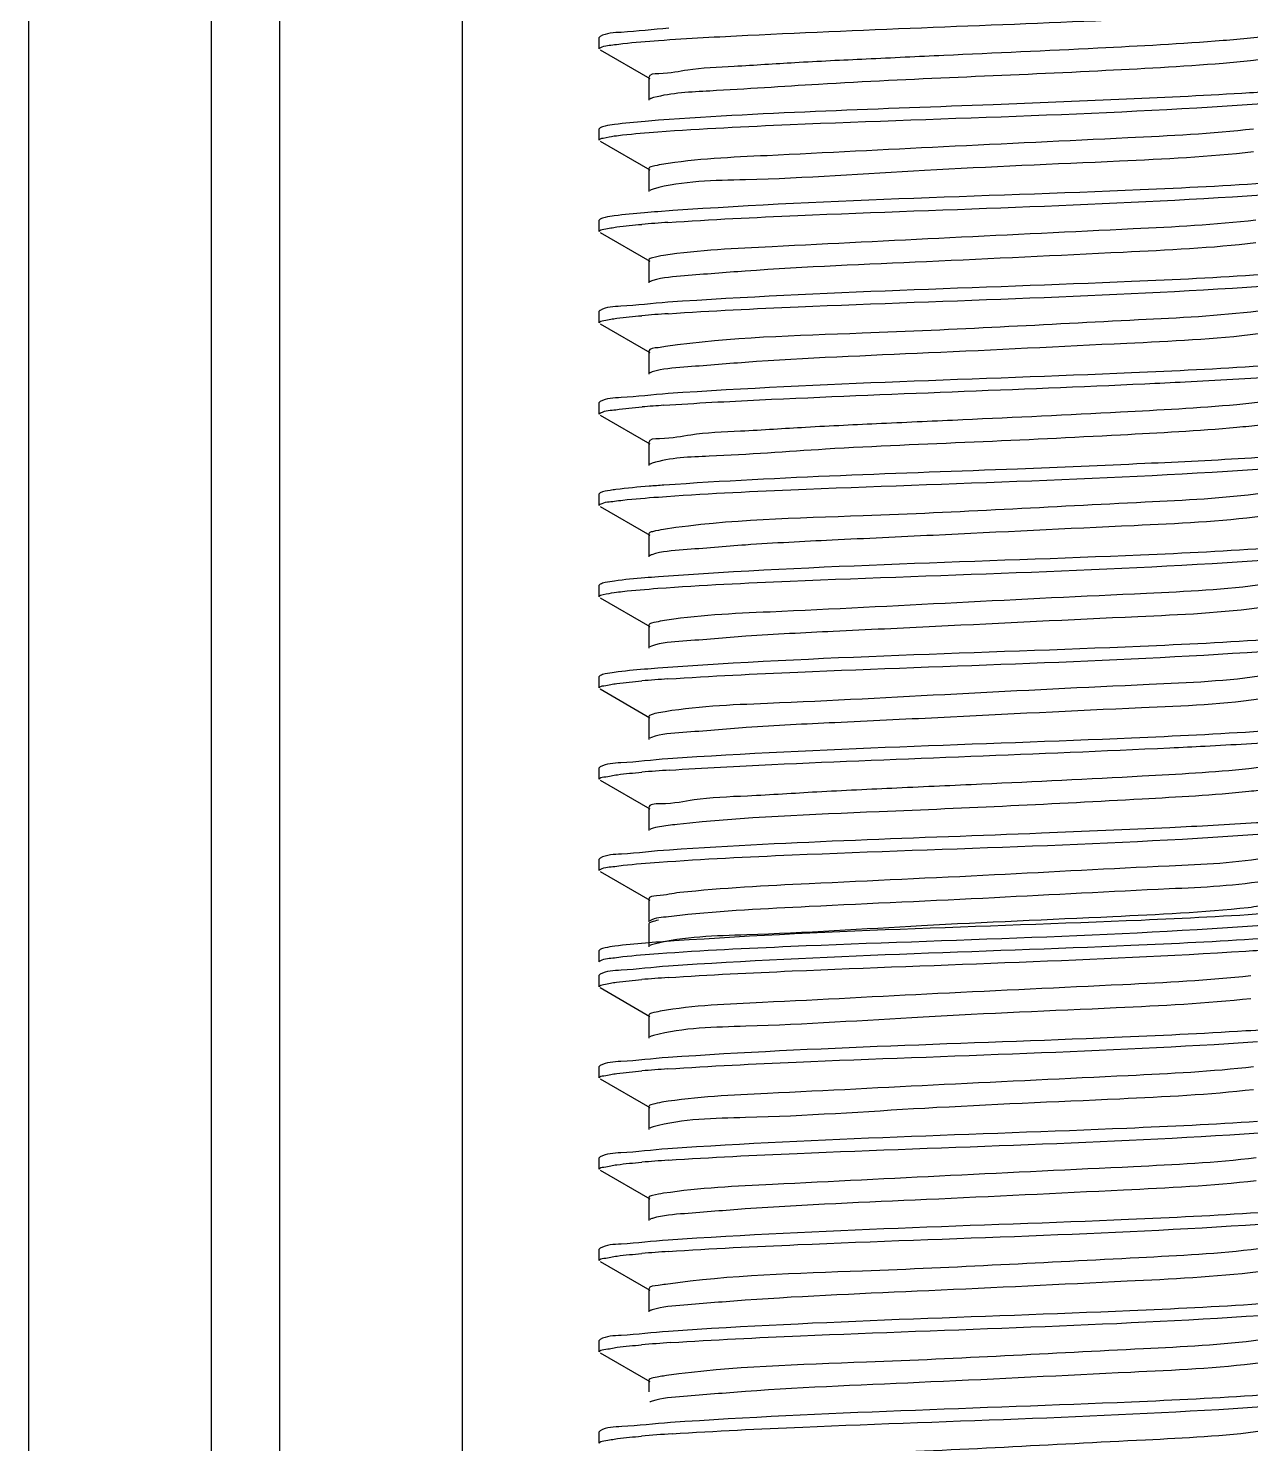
# Model space of a CAD drawing. Extents: x 4995099 to 5303443, y 4627657 to 4889583.
# Drawn here: x 5045631.6 to 5046029.9, y 4734012.4 to 4734473.8 of the extents above; entities that cross this region are included whole.
import ezdxf

# ---------------------------------------------------------------- set-up
doc = ezdxf.new("R2010")
doc.units = 0
doc.header["$LTSCALE"] = 1000
doc.header["$MEASUREMENT"] = 0
doc.layers.get('0').update_dxf_attribs({"color": 4, "linetype": 'CONTINUOUS'})

msp = doc.modelspace()

# ---------------------------------------------------------------- linework, layer by layer
at = {"linetype": 'Continuous'}
for p, q in [((5045631.61, 4737945.93), (5045631.61, 4732019.65)), ((5045691.14, 4737945.93), (5045691.14, 4732019.65)), ((5045713.46, 4737945.93), (5045713.46, 4732019.65)), ((5045773, 4737945.93), (5045773, 4732019.65)), ((5045817.93, 4734471.16), (5045817.64, 4734470.83)), ((5045817.64, 4734467.11), (5045817.64, 4734470.83)), ((5045817.64, 4734467.11), (5045817.64, 4734470.83)), ((5045817.93, 4734466.79), (5045834.08, 4734457.44)), ((5045833.76, 4734457.81), (5045833.76, 4734450.37)), ((5045817.93, 4734441.39), (5045817.64, 4734441.07)), ((5045817.64, 4734437.35), (5045817.64, 4734441.07)), ((5045817.64, 4734437.35), (5045817.64, 4734441.07)), ((5045817.93, 4734437.02), (5045834.08, 4734427.67)), ((5045833.76, 4734428.05), (5045833.76, 4734420.6)), ((5045817.93, 4734411.63), (5045817.64, 4734411.3)), ((5045817.64, 4734407.58), (5045817.64, 4734411.3)), ((5045817.64, 4734407.58), (5045817.64, 4734411.3)), ((5045817.93, 4734407.26), (5045834.08, 4734397.9)), ((5045833.76, 4734398.28), (5045833.76, 4734390.84)), ((5045817.93, 4734381.86), (5045817.64, 4734381.54)), ((5045817.64, 4734377.82), (5045817.64, 4734381.54)), ((5045817.64, 4734377.82), (5045817.64, 4734381.54)), ((5045817.93, 4734377.49), (5045834.08, 4734368.14)), ((5045833.76, 4734368.51), (5045833.76, 4734361.07)), ((5045817.93, 4734352.1), (5045817.64, 4734351.77)), ((5045817.64, 4734348.05), (5045817.64, 4734351.77)), ((5045817.64, 4734348.05), (5045817.64, 4734351.77)), ((5045817.93, 4734347.72), (5045834.08, 4734338.37)), ((5045833.76, 4734338.75), (5045833.76, 4734331.31)), ((5045817.93, 4734322.33), (5045817.64, 4734322)), ((5045817.64, 4734318.28), (5045817.64, 4734322)), ((5045817.64, 4734318.28), (5045817.64, 4734322)), ((5045817.93, 4734317.96), (5045834.08, 4734308.61)), ((5045833.76, 4734308.98), (5045833.76, 4734301.54)), ((5045817.93, 4734292.56), (5045817.64, 4734292.24)), ((5045817.64, 4734288.52), (5045817.64, 4734292.24)), ((5045817.64, 4734288.52), (5045817.64, 4734292.24)), ((5045817.93, 4734288.19), (5045834.08, 4734278.84)), ((5045833.76, 4734279.22), (5045833.76, 4734271.77)), ((5045834.67, 4734272.41), (5045834.08, 4734272.15)), ((5045817.93, 4734262.8), (5045817.64, 4734262.47)), ((5045817.64, 4734258.75), (5045817.64, 4734262.47)), ((5045817.64, 4734258.75), (5045817.64, 4734262.47)), ((5045817.93, 4734258.43), (5045834.08, 4734249.07)), ((5045833.76, 4734249.45), (5045833.76, 4734242.01)), ((5045834.62, 4734242.62), (5045834.08, 4734242.39)), ((5045817.93, 4734233.03), (5045817.64, 4734232.71)), ((5045817.64, 4734228.99), (5045817.64, 4734232.71)), ((5045817.64, 4734228.99), (5045817.64, 4734232.71)), ((5045817.93, 4734228.66), (5045834.08, 4734219.31)), ((5045833.76, 4734219.68), (5045833.76, 4734212.24)), ((5045834.57, 4734212.84), (5045834.08, 4734212.62)), ((5045817.93, 4734203.27), (5045817.64, 4734202.94)), ((5045817.64, 4734199.22), (5045817.64, 4734202.94)), ((5045817.64, 4734199.22), (5045817.64, 4734202.94)), ((5045817.93, 4734198.89), (5045834.08, 4734189.54)), ((5045833.76, 4734189.92), (5045833.76, 4734182.48)), ((5045833.76, 4734181.85), (5045833.76, 4734174.41)), ((5045817.93, 4734173.5), (5045817.64, 4734173.17)), ((5045817.64, 4734169.45), (5045817.64, 4734173.17)), ((5045817.64, 4734169.45), (5045817.64, 4734173.17)), ((5045817.93, 4734165.43), (5045817.64, 4734165.1)), ((5045817.64, 4734161.38), (5045817.64, 4734165.1)), ((5045817.64, 4734161.38), (5045817.64, 4734165.1)), ((5045817.93, 4734161.06), (5045834.08, 4734151.7)), ((5045833.76, 4734152.08), (5045833.76, 4734144.64)), ((5045817.93, 4734135.66), (5045817.64, 4734135.34)), ((5045817.64, 4734131.62), (5045817.64, 4734135.34)), ((5045817.64, 4734131.62), (5045817.64, 4734135.34)), ((5045817.93, 4734131.29), (5045834.08, 4734121.94)), ((5045833.76, 4734122.32), (5045833.76, 4734114.87)), ((5045817.93, 4734105.9), (5045817.64, 4734105.57)), ((5045817.64, 4734101.85), (5045817.64, 4734105.57)), ((5045817.64, 4734101.85), (5045817.64, 4734105.57)), ((5045817.93, 4734101.53), (5045834.08, 4734092.17)), ((5045833.76, 4734092.55), (5045833.76, 4734085.11)), ((5045817.93, 4734076.13), (5045817.64, 4734075.81)), ((5045817.64, 4734072.09), (5045817.64, 4734075.81)), ((5045817.64, 4734072.09), (5045817.64, 4734075.81)), ((5045817.93, 4734071.76), (5045834.08, 4734062.41)), ((5045833.76, 4734062.78), (5045833.76, 4734055.34)), ((5045817.93, 4734046.37), (5045817.64, 4734046.04)), ((5045817.64, 4734042.32), (5045817.64, 4734046.04)), ((5045817.64, 4734042.32), (5045817.64, 4734046.04)), ((5045817.93, 4734041.99), (5045834.08, 4734032.64)), ((5045833.76, 4734033.02), (5045833.76, 4734029.27)), ((5045834.24, 4734026.03), (5045834.08, 4734025.95)), ((5045834.81, 4734026.25), (5045834.24, 4734026.03)), ((5045817.93, 4734016.6), (5045817.64, 4734016.27)), ((5045817.64, 4734012.55), (5045817.64, 4734016.27)), ((5045817.64, 4734012.55), (5045817.64, 4734016.27))]:
    msp.add_line(p, q, dxfattribs=at)
for centre, radius, start, end in [((5045874.18, 4733901.7), 509.97, 93.8428, 94.8037), ((5045874.29, 4733870.52), 511.4, 93.8337, 94.8049), ((5045872.48, 4733863.35), 488.73, 93.9624, 94.8027), ((5045874.17, 4733752.89), 509.96, 93.8429, 94.8037), ((5045874.89, 4733714.1), 519.01, 93.7981, 94.8008), ((5045874.15, 4733655.9), 509.58, 93.8401, 94.808), ((5045874.13, 4733626.34), 509.38, 93.846, 94.8037), ((5045874.29, 4733594.48), 511.47, 93.8348, 94.8035), ((5045874.38, 4733563.62), 512.57, 93.8289, 94.8034), ((5045875.26, 4733522.86), 523.6, 93.7677, 94.8057), ((5045875.95, 4733484.37), 532.35, 93.7244, 94.8042)]:
    msp.add_arc(centre, radius, start, end, dxfattribs=at)
for points, knots in [([(5045836.97, 4734469.85), (5045846.63, 4734470.55), (5045896.58, 4734473.2), (5045946.57, 4734474.85), (5045986.87, 4734476.62)], [0, 0, 0, 0, 0.19365, 1, 1, 1, 1]), ([(5045840.3, 4734473.81), (5045835.12, 4734473.45), (5045827.86, 4734472.45), (5045819.95, 4734472.32), (5045817.93, 4734471.16)], [0, 0, 0, 0, 0.690474, 1, 1, 1, 1]), ([(5046029.85, 4734470.61), (5046026.86, 4734470.29), (5046010.29, 4734468.85), (5045993.68, 4734468), (5045980.08, 4734467.31)], [0, 0, 0, 0, 0.181047, 1, 1, 1, 1]), ([(5046039.34, 4734472.32), (5046038.98, 4734472.11), (5046035.85, 4734471.21), (5046032.65, 4734470.91), (5046029.85, 4734470.61)], [0, 0, 0, 0, 0.127551, 1, 1, 1, 1]), ([(5045817.64, 4734467.11), (5045817.64, 4734467.27), (5045819.41, 4734468.38), (5045821.02, 4734468.26), (5045822.59, 4734468.48)], [0, 0, 0, 0, 0.088902, 1, 1, 1, 1]), ([(5045822.59, 4734468.48), (5045823.5, 4734468.61), (5045828.28, 4734469.19), (5045833.08, 4734469.57), (5045836.97, 4734469.85)], [0, 0, 0, 0, 0.191493, 1, 1, 1, 1]), ([(5045980.08, 4734467.31), (5045963.34, 4734466.46), (5045938.15, 4734465.34), (5045905.29, 4734463.78), (5045882.36, 4734462.7), (5045863.41, 4734461.4), (5045847.53, 4734460.73), (5045840.24, 4734458.93), (5045833.77, 4734458.95), (5045833.76, 4734457.81)], [0, 0, 0, 0, 0.342508, 0.514774, 0.67345, 0.808552, 0.911716, 0.976643, 1, 1, 1, 1]), ([(5046029.85, 4734463.17), (5046026.86, 4734462.85), (5046010.29, 4734461.41), (5045993.68, 4734460.56), (5045980.08, 4734459.87)], [0, 0, 0, 0, 0.181047, 1, 1, 1, 1]), ([(5046039.66, 4734465.25), (5046039.67, 4734464.36), (5046034.64, 4734464.15), (5046032.3, 4734463.43), (5046029.85, 4734463.17)], [0, 0, 0, 0, 0.267058, 1, 1, 1, 1]), ([(5045980.08, 4734459.87), (5045949.75, 4734458.33), (5045907.49, 4734456.97), (5045859.41, 4734453.55), (5045841.26, 4734452.78), (5045835.32, 4734451.2)], [0, 0, 0, 0, 0.627959, 0.872762, 1, 1, 1, 1]), ([(5046037.06, 4734453.26), (5046033.7, 4734453.01), (5046016.98, 4734451.92), (5046000.24, 4734451.16), (5045986.87, 4734450.57)], [0, 0, 0, 0, 0.200781, 1, 1, 1, 1]), ([(5045835.32, 4734451.2), (5045835.07, 4734451.13), (5045834.65, 4734451.01), (5045834.24, 4734450.84), (5045834.09, 4734450.75)], [0, 0, 0, 0, 0.581363, 1, 1, 1, 1]), ([(5045836.7, 4734440.06), (5045851.06, 4734441.12), (5045917.79, 4734444.37), (5045984.61, 4734445.68), (5046036.87, 4734449.52)], [0, 0, 0, 0, 0.215563, 1, 1, 1, 1]), ([(5045986.87, 4734450.57), (5045973.23, 4734449.97), (5045923.26, 4734447.88), (5045873.24, 4734446.45), (5045836.97, 4734443.81)], [0, 0, 0, 0, 0.272813, 1, 1, 1, 1]), ([(5045822.59, 4734442.44), (5045821.57, 4734442.3), (5045820.01, 4734442.03), (5045818.42, 4734441.68), (5045817.93, 4734441.39)], [0, 0, 0, 0, 0.644069, 1, 1, 1, 1]), ([(5045836.97, 4734443.81), (5045835.49, 4734443.7), (5045830.69, 4734443.32), (5045825.89, 4734442.9), (5045822.59, 4734442.44)], [0, 0, 0, 0, 0.307292, 1, 1, 1, 1]), ([(5045817.64, 4734437.35), (5045817.64, 4734437.82), (5045820.04, 4734438.21), (5045821.29, 4734438.54), (5045822.52, 4734438.71)], [0, 0, 0, 0, 0.274321, 1, 1, 1, 1]), ([(5045822.52, 4734438.71), (5045823.42, 4734438.83), (5045828.13, 4734439.41), (5045832.87, 4734439.78), (5045836.7, 4734440.06)], [0, 0, 0, 0, 0.191455, 1, 1, 1, 1]), ([(5046030.72, 4734440.94), (5046017.13, 4734439.41), (5045983.46, 4734437.71), (5045930.63, 4734435.29), (5045880.04, 4734432.57), (5045849.28, 4734431.25), (5045837.94, 4734429.4)], [0, 0, 0, 0, 0.212318, 0.523282, 0.82144, 1, 1, 1, 1]), ([(5046030.72, 4734433.5), (5046016.24, 4734431.86), (5045980.5, 4734430.08), (5045925.24, 4734427.86), (5045874.87, 4734424.2), (5045844.87, 4734424.11), (5045835.15, 4734421.39)], [0, 0, 0, 0, 0.223031, 0.54745, 0.845499, 1, 1, 1, 1]), ([(5045837.94, 4734429.4), (5045836.89, 4734429.23), (5045835.75, 4734428.96), (5045833.76, 4734428.46), (5045833.76, 4734428.05)], [0, 0, 0, 0, 0.718713, 1, 1, 1, 1]), ([(5045835.15, 4734421.39), (5045834.94, 4734421.33), (5045834.58, 4734421.21), (5045834.23, 4734421.06), (5045834.09, 4734420.98)], [0, 0, 0, 0, 0.575346, 1, 1, 1, 1]), ([(5046036.87, 4734423.48), (5046022.54, 4734422.43), (5045955.81, 4734419.17), (5045888.99, 4734417.85), (5045836.7, 4734414.02)], [0, 0, 0, 0, 0.215104, 1, 1, 1, 1]), ([(5045840, 4734410.53), (5045854.1, 4734411.49), (5045918.57, 4734414.6), (5045983.12, 4734416.09), (5046033.41, 4734419.51)], [0, 0, 0, 0, 0.219065, 1, 1, 1, 1]), ([(5045822.52, 4734412.66), (5045821.52, 4734412.52), (5045819.98, 4734412.26), (5045818.41, 4734411.91), (5045817.93, 4734411.63)], [0, 0, 0, 0, 0.643484, 1, 1, 1, 1]), ([(5045836.7, 4734414.02), (5045835.24, 4734413.91), (5045830.51, 4734413.54), (5045825.77, 4734413.12), (5045822.52, 4734412.66)], [0, 0, 0, 0, 0.307355, 1, 1, 1, 1]), ([(5046031.54, 4734411.27), (5046018.28, 4734409.7), (5045985.01, 4734408.04), (5045932.45, 4734405.58), (5045881.47, 4734402.92), (5045850.24, 4734401.52), (5045838.54, 4734399.73)], [0, 0, 0, 0, 0.20724, 0.51628, 0.816365, 1, 1, 1, 1]), ([(5045817.64, 4734407.58), (5045817.64, 4734408.12), (5045820.48, 4734408.48), (5045821.92, 4734408.87), (5045823.35, 4734409.05)], [0, 0, 0, 0, 0.271611, 1, 1, 1, 1]), ([(5046031.54, 4734403.83), (5046017.18, 4734402.13), (5045981.34, 4734400.47), (5045925.93, 4734397.67), (5045878.18, 4734395.78), (5045848.55, 4734393.35), (5045838.37, 4734392.57), (5045835.02, 4734391.58)], [0, 0, 0, 0, 0.220196, 0.54582, 0.845894, 0.946809, 1, 1, 1, 1]), ([(5045838.54, 4734399.73), (5045837.34, 4734399.55), (5045836.07, 4734399.23), (5045833.76, 4734398.75), (5045833.76, 4734398.28)], [0, 0, 0, 0, 0.721722, 1, 1, 1, 1]), ([(5046033.41, 4734393.47), (5046019.3, 4734392.51), (5045954.83, 4734389.4), (5045890.28, 4734387.92), (5045840, 4734384.49)], [0, 0, 0, 0, 0.219079, 1, 1, 1, 1]), ([(5045835.02, 4734391.58), (5045834.84, 4734391.53), (5045834.52, 4734391.42), (5045834.21, 4734391.29), (5045834.08, 4734391.22)], [0, 0, 0, 0, 0.569898, 1, 1, 1, 1]), ([(5045840.1, 4734380.77), (5045854.2, 4734381.73), (5045918.6, 4734384.83), (5045983.09, 4734386.32), (5046033.31, 4734389.74)], [0, 0, 0, 0, 0.219185, 1, 1, 1, 1]), ([(5045840, 4734384.49), (5045834.89, 4734384.14), (5045827.73, 4734383.15), (5045819.92, 4734383.01), (5045817.93, 4734381.86)], [0, 0, 0, 0, 0.690206, 1, 1, 1, 1]), ([(5045817.64, 4734377.82), (5045817.64, 4734378.35), (5045820.48, 4734378.71), (5045821.91, 4734379.1), (5045823.34, 4734379.29)], [0, 0, 0, 0, 0.27163, 1, 1, 1, 1]), ([(5046032.33, 4734381.6), (5046019.39, 4734379.99), (5045976.27, 4734377.94), (5045911.97, 4734374.29), (5045860.37, 4734373.1), (5045839.19, 4734370.06)], [0, 0, 0, 0, 0.202178, 0.668259, 1, 1, 1, 1]), ([(5046032.33, 4734374.16), (5046018.11, 4734372.39), (5045982.22, 4734370.77), (5045926.55, 4734367.91), (5045878.33, 4734366.05), (5045848.46, 4734363.55), (5045838.23, 4734362.81), (5045834.91, 4734361.78)], [0, 0, 0, 0, 0.217203, 0.543941, 0.846117, 0.947352, 1, 1, 1, 1]), ([(5045839.19, 4734370.06), (5045838.4, 4734369.95), (5045836.86, 4734369.51), (5045833.76, 4734369.61), (5045833.76, 4734368.51)], [0, 0, 0, 0, 0.421834, 1, 1, 1, 1]), ([(5045834.91, 4734361.78), (5045834.75, 4734361.73), (5045834.47, 4734361.64), (5045834.2, 4734361.51), (5045834.08, 4734361.45)], [0, 0, 0, 0, 0.564969, 1, 1, 1, 1]), ([(5046033.31, 4734363.7), (5046019.21, 4734362.74), (5045954.81, 4734359.63), (5045890.32, 4734358.15), (5045840.1, 4734354.73)], [0, 0, 0, 0, 0.219186, 1, 1, 1, 1]), ([(5045995.38, 4734357.93), (5045999.75, 4734358.13), (5046014.48, 4734358.84), (5046029.22, 4734359.61), (5046039.56, 4734360.43)], [0, 0, 0, 0, 0.29642, 1, 1, 1, 1]), ([(5045840.1, 4734354.73), (5045834.97, 4734354.38), (5045827.77, 4734353.38), (5045819.93, 4734353.25), (5045817.93, 4734352.1)], [0, 0, 0, 0, 0.6903, 1, 1, 1, 1]), ([(5045838.71, 4734350.91), (5045849.08, 4734351.64), (5045901.29, 4734354.32), (5045953.54, 4734356.02), (5045995.38, 4734357.93)], [0, 0, 0, 0, 0.198843, 1, 1, 1, 1]), ([(5046033.08, 4734351.93), (5046030.51, 4734351.59), (5046015.32, 4734350.09), (5046000.09, 4734349.3), (5045987.44, 4734348.63)], [0, 0, 0, 0, 0.16974, 1, 1, 1, 1]), ([(5045817.64, 4734348.05), (5045817.64, 4734348.21), (5045819.61, 4734349.37), (5045821.33, 4734349.25), (5045823.04, 4734349.48)], [0, 0, 0, 0, 0.087225, 1, 1, 1, 1]), ([(5045987.44, 4734348.63), (5045970.32, 4734347.72), (5045944.33, 4734346.55), (5045910.19, 4734344.95), (5045885.9, 4734343.83), (5045865.67, 4734342.46), (5045848.6, 4734341.81), (5045840.8, 4734339.85), (5045833.76, 4734339.98), (5045833.76, 4734338.75)], [0, 0, 0, 0, 0.333656, 0.505798, 0.66612, 0.803713, 0.909344, 0.976032, 1, 1, 1, 1]), ([(5045987.44, 4734341.19), (5045971.55, 4734340.35), (5045939.55, 4734338.79), (5045894.77, 4734337.1), (5045860.03, 4734334.3), (5045840.78, 4734333.9), (5045834.82, 4734331.99)], [0, 0, 0, 0, 0.312169, 0.628846, 0.877123, 1, 1, 1, 1]), ([(5046033.08, 4734344.49), (5046030.51, 4734344.15), (5046015.32, 4734342.65), (5046000.09, 4734341.86), (5045987.44, 4734341.19)], [0, 0, 0, 0, 0.16974, 1, 1, 1, 1]), ([(5045834.82, 4734331.99), (5045834.68, 4734331.94), (5045834.43, 4734331.85), (5045834.18, 4734331.74), (5045834.08, 4734331.68)], [0, 0, 0, 0, 0.560517, 1, 1, 1, 1]), ([(5045995.38, 4734331.89), (5045981.55, 4734331.25), (5045929.32, 4734329.04), (5045877.05, 4734327.55), (5045838.71, 4734324.87)], [0, 0, 0, 0, 0.264864, 1, 1, 1, 1]), ([(5046038.79, 4734334.33), (5046035.89, 4734334.1), (5046021.43, 4734333.11), (5046006.95, 4734332.42), (5045995.38, 4734331.89)], [0, 0, 0, 0, 0.200777, 1, 1, 1, 1]), ([(5045836.88, 4734321.01), (5045851.26, 4734322.06), (5045917.95, 4734325.31), (5045984.74, 4734326.62), (5046036.94, 4734330.47)], [0, 0, 0, 0, 0.216008, 1, 1, 1, 1]), ([(5045823.04, 4734323.44), (5045822.42, 4734323.35), (5045820.71, 4734323.07), (5045818.9, 4734322.89), (5045817.93, 4734322.33)], [0, 0, 0, 0, 0.361201, 1, 1, 1, 1]), ([(5045838.71, 4734324.87), (5045837.11, 4734324.75), (5045831.88, 4734324.36), (5045826.64, 4734323.92), (5045823.04, 4734323.44)], [0, 0, 0, 0, 0.30692, 1, 1, 1, 1]), ([(5045817.64, 4734318.28), (5045817.64, 4734318.44), (5045819.4, 4734319.54), (5045821.01, 4734319.43), (5045822.57, 4734319.65)], [0, 0, 0, 0, 0.088954, 1, 1, 1, 1]), ([(5045822.57, 4734319.65), (5045823.48, 4734319.78), (5045828.24, 4734320.36), (5045833.02, 4734320.73), (5045836.88, 4734321.01)], [0, 0, 0, 0, 0.191562, 1, 1, 1, 1]), ([(5046033.78, 4734322.26), (5046021.1, 4734320.5), (5045977.58, 4734318.56), (5045912.63, 4734314.66), (5045860.05, 4734313.7), (5045838.59, 4734310.44)], [0, 0, 0, 0, 0.196411, 0.666993, 1, 1, 1, 1]), ([(5046033.78, 4734314.81), (5046019.9, 4734312.9), (5045983.99, 4734311.37), (5045937.22, 4734309.01), (5045895.04, 4734307.01), (5045867.85, 4734305.69), (5045848.38, 4734303.97), (5045838.01, 4734303.29), (5045834.74, 4734302.19)], [0, 0, 0, 0, 0.210757, 0.539438, 0.704601, 0.845971, 0.948094, 1, 1, 1, 1]), ([(5045838.59, 4734310.44), (5045837.37, 4734310.25), (5045836.1, 4734309.94), (5045833.75, 4734309.45), (5045833.76, 4734308.98)], [0, 0, 0, 0, 0.721991, 1, 1, 1, 1]), ([(5046036.94, 4734304.42), (5046022.63, 4734303.37), (5045955.95, 4734300.11), (5045889.16, 4734298.79), (5045836.88, 4734294.97)], [0, 0, 0, 0, 0.214793, 1, 1, 1, 1]), ([(5045834.74, 4734302.19), (5045834.61, 4734302.15), (5045834.39, 4734302.07), (5045834.17, 4734301.97), (5045834.08, 4734301.92)], [0, 0, 0, 0, 0.556492, 1, 1, 1, 1]), ([(5045836.7, 4734291.24), (5045851.06, 4734292.29), (5045917.79, 4734295.54), (5045984.62, 4734296.85), (5046036.87, 4734300.69)], [0, 0, 0, 0, 0.215575, 1, 1, 1, 1]), ([(5045836.88, 4734294.97), (5045835.41, 4734294.86), (5045830.64, 4734294.49), (5045825.86, 4734294.07), (5045822.57, 4734293.61)], [0, 0, 0, 0, 0.307231, 1, 1, 1, 1]), ([(5045822.57, 4734293.61), (5045821.56, 4734293.46), (5045820.01, 4734293.2), (5045818.42, 4734292.85), (5045817.93, 4734292.56)], [0, 0, 0, 0, 0.64396, 1, 1, 1, 1]), ([(5045822.52, 4734289.88), (5045823.42, 4734290), (5045828.14, 4734290.58), (5045832.87, 4734290.95), (5045836.7, 4734291.24)], [0, 0, 0, 0, 0.19146, 1, 1, 1, 1]), ([(5046034.45, 4734292.59), (5046021.71, 4734290.72), (5045988.14, 4734289.25), (5045934.4, 4734286.6), (5045881.62, 4734283.75), (5045849.24, 4734282.54), (5045837.44, 4734280.49)], [0, 0, 0, 0, 0.195765, 0.5095, 0.817954, 1, 1, 1, 1]), ([(5045817.64, 4734288.52), (5045817.64, 4734288.99), (5045820.04, 4734289.38), (5045821.29, 4734289.71), (5045822.52, 4734289.88)], [0, 0, 0, 0, 0.274314, 1, 1, 1, 1]), ([(5046034.45, 4734285.14), (5046020.76, 4734283.14), (5045984.87, 4734281.69), (5045938.03, 4734279.27), (5045895.48, 4734277.26), (5045868, 4734275.94), (5045848.37, 4734274.19), (5045837.93, 4734273.53), (5045834.67, 4734272.41)], [0, 0, 0, 0, 0.20733, 0.536865, 0.70321, 0.84565, 0.948324, 1, 1, 1, 1]), ([(5045837.44, 4734280.49), (5045836.51, 4734280.32), (5045835.49, 4734280.09), (5045833.75, 4734279.59), (5045833.76, 4734279.22)], [0, 0, 0, 0, 0.715817, 1, 1, 1, 1]), ([(5046036.87, 4734274.65), (5046022.54, 4734273.6), (5045955.82, 4734270.34), (5045888.99, 4734269.02), (5045836.7, 4734265.19)], [0, 0, 0, 0, 0.215095, 1, 1, 1, 1]), ([(5045840, 4734261.7), (5045854.1, 4734262.66), (5045918.58, 4734265.77), (5045983.13, 4734267.25), (5046033.41, 4734270.68)], [0, 0, 0, 0, 0.219065, 1, 1, 1, 1]), ([(5045822.52, 4734263.83), (5045821.52, 4734263.69), (5045819.98, 4734263.43), (5045818.41, 4734263.08), (5045817.93, 4734262.8)], [0, 0, 0, 0, 0.6435, 1, 1, 1, 1]), ([(5045836.7, 4734265.19), (5045835.25, 4734265.08), (5045830.51, 4734264.71), (5045825.78, 4734264.29), (5045822.52, 4734263.83)], [0, 0, 0, 0, 0.307349, 1, 1, 1, 1]), ([(5046035.08, 4734262.91), (5046022.42, 4734260.94), (5045988.62, 4734259.55), (5045934.41, 4734256.85), (5045881.19, 4734253.88), (5045848.59, 4734252.82), (5045836.91, 4734250.62)], [0, 0, 0, 0, 0.193557, 0.5097, 0.820432, 1, 1, 1, 1]), ([(5045817.64, 4734258.75), (5045817.64, 4734259.29), (5045820.48, 4734259.65), (5045821.92, 4734260.04), (5045823.35, 4734260.22)], [0, 0, 0, 0, 0.271609, 1, 1, 1, 1]), ([(5046035.08, 4734255.47), (5046021.6, 4734253.37), (5045985.74, 4734252.02), (5045938.85, 4734249.54), (5045895.96, 4734247.52), (5045868.17, 4734246.2), (5045848.39, 4734244.4), (5045837.87, 4734243.78), (5045834.62, 4734242.62)], [0, 0, 0, 0, 0.203778, 0.534105, 0.701642, 0.84519, 0.948477, 1, 1, 1, 1]), ([(5045836.91, 4734250.62), (5045836.11, 4734250.47), (5045835.21, 4734250.27), (5045833.75, 4734249.78), (5045833.76, 4734249.45)], [0, 0, 0, 0, 0.711874, 1, 1, 1, 1]), ([(5046033.41, 4734244.64), (5046019.31, 4734243.68), (5045954.83, 4734240.57), (5045890.28, 4734239.09), (5045840, 4734235.66)], [0, 0, 0, 0, 0.219073, 1, 1, 1, 1]), ([(5046003.51, 4734239.25), (5046007.34, 4734239.43), (5046020.14, 4734240.08), (5046032.94, 4734240.8), (5046041.9, 4734241.56)], [0, 0, 0, 0, 0.29883, 1, 1, 1, 1]), ([(5045840, 4734235.66), (5045834.89, 4734235.31), (5045827.73, 4734234.32), (5045819.92, 4734234.18), (5045817.93, 4734233.03)], [0, 0, 0, 0, 0.690204, 1, 1, 1, 1]), ([(5045840.51, 4734231.97), (5045851.6, 4734232.72), (5045905.93, 4734235.44), (5045960.29, 4734237.17), (5046003.51, 4734239.25)], [0, 0, 0, 0, 0.204374, 1, 1, 1, 1]), ([(5045817.64, 4734228.99), (5045817.64, 4734229.54), (5045820.58, 4734229.89), (5045822.06, 4734230.29), (5045823.54, 4734230.48)], [0, 0, 0, 0, 0.271116, 1, 1, 1, 1]), ([(5046035.67, 4734233.24), (5046033.55, 4734232.89), (5046019.85, 4734231.32), (5046006.08, 4734230.59), (5045994.47, 4734229.95)], [0, 0, 0, 0, 0.156149, 1, 1, 1, 1]), ([(5045994.47, 4734229.95), (5045977.08, 4734228.98), (5045950.42, 4734227.77), (5045915.14, 4734226.12), (5045889.51, 4734224.96), (5045868, 4734223.52), (5045849.7, 4734222.9), (5045841.37, 4734220.77), (5045833.75, 4734221.01), (5045833.76, 4734219.68)], [0, 0, 0, 0, 0.324234, 0.49621, 0.658258, 0.798515, 0.906808, 0.975392, 1, 1, 1, 1]), ([(5046035.67, 4734225.8), (5046033.55, 4734225.45), (5046019.85, 4734223.88), (5046006.08, 4734223.15), (5045994.47, 4734222.51)], [0, 0, 0, 0, 0.156149, 1, 1, 1, 1]), ([(5045994.47, 4734222.51), (5045965.94, 4734220.92), (5045915.45, 4734218.51), (5045864.85, 4734216.69), (5045842.99, 4734214.26)], [0, 0, 0, 0, 0.565123, 1, 1, 1, 1]), ([(5045842.99, 4734214.26), (5045842.01, 4734214.15), (5045839.19, 4734213.79), (5045836.32, 4734213.48), (5045834.57, 4734212.84)], [0, 0, 0, 0, 0.346329, 1, 1, 1, 1]), ([(5046003.51, 4734213.2), (5045989.58, 4734212.53), (5045935.25, 4734210.19), (5045880.86, 4734208.65), (5045840.51, 4734205.93)], [0, 0, 0, 0, 0.256445, 1, 1, 1, 1]), ([(5046039.06, 4734215.28), (5046036.64, 4734215.09), (5046024.8, 4734214.26), (5046012.94, 4734213.66), (5046003.51, 4734213.2)], [0, 0, 0, 0, 0.20481, 1, 1, 1, 1]), ([(5045837.14, 4734201.97), (5045851.55, 4734203.01), (5045918.18, 4734206.26), (5045984.91, 4734207.56), (5046037.02, 4734211.41)], [0, 0, 0, 0, 0.21664, 1, 1, 1, 1]), ([(5045840.51, 4734205.93), (5045835.28, 4734205.57), (5045827.95, 4734204.56), (5045819.97, 4734204.44), (5045817.93, 4734203.27)], [0, 0, 0, 0, 0.690599, 1, 1, 1, 1]), ([(5046036.23, 4734203.57), (5046025.37, 4734201.62), (5045995.24, 4734200.44), (5045945.23, 4734197.63), (5045892.06, 4734195.26), (5045857.86, 4734193.53), (5045843.86, 4734192.03)], [0, 0, 0, 0, 0.17175, 0.467319, 0.780864, 1, 1, 1, 1]), ([(5045817.64, 4734199.22), (5045817.64, 4734199.38), (5045819.43, 4734200.49), (5045821.06, 4734200.38), (5045822.64, 4734200.6)], [0, 0, 0, 0, 0.088697, 1, 1, 1, 1]), ([(5045822.64, 4734200.6), (5045823.56, 4734200.72), (5045828.38, 4734201.31), (5045833.22, 4734201.69), (5045837.14, 4734201.97)], [0, 0, 0, 0, 0.191577, 1, 1, 1, 1]), ([(5046036.23, 4734196.13), (5046025.37, 4734194.18), (5045995.24, 4734193), (5045945.23, 4734190.19), (5045892.06, 4734187.82), (5045857.86, 4734186.08), (5045843.86, 4734184.59)], [0, 0, 0, 0, 0.17175, 0.467319, 0.780864, 1, 1, 1, 1]), ([(5045843.86, 4734192.03), (5045841.34, 4734191.77), (5045838.94, 4734191.02), (5045833.75, 4734190.84), (5045833.76, 4734189.92)], [0, 0, 0, 0, 0.733425, 1, 1, 1, 1]), ([(5046039.66, 4734189.29), (5046039.66, 4734188.32), (5046034.2, 4734188.19), (5046031.68, 4734187.39), (5046029.03, 4734187.12)], [0, 0, 0, 0, 0.266085, 1, 1, 1, 1]), ([(5045843.86, 4734184.59), (5045842.63, 4734184.46), (5045839.4, 4734183.98), (5045835.88, 4734183.9), (5045834.08, 4734182.85)], [0, 0, 0, 0, 0.373138, 1, 1, 1, 1]), ([(5046029.03, 4734187.12), (5046014.38, 4734185.59), (5045978.89, 4734183.79), (5045924.34, 4734181.56), (5045874.73, 4734178.2), (5045845.29, 4734177.74), (5045835.5, 4734175.28)], [0, 0, 0, 0, 0.227857, 0.549507, 0.843778, 1, 1, 1, 1]), ([(5046037.02, 4734185.36), (5046022.76, 4734184.31), (5045956.13, 4734181.06), (5045889.41, 4734179.72), (5045837.14, 4734175.92)], [0, 0, 0, 0, 0.214363, 1, 1, 1, 1]), ([(5045836.89, 4734183.02), (5045836.1, 4734182.87), (5045835.2, 4734182.66), (5045833.76, 4734182.17), (5045833.76, 4734181.85)], [0, 0, 0, 0, 0.711183, 1, 1, 1, 1]), ([(5045836.89, 4734172.18), (5045851.27, 4734173.23), (5045917.96, 4734176.48), (5045984.74, 4734177.79), (5046036.94, 4734181.64)], [0, 0, 0, 0, 0.216028, 1, 1, 1, 1]), ([(5045837.14, 4734175.92), (5045835.65, 4734175.82), (5045830.81, 4734175.44), (5045825.97, 4734175.01), (5045822.64, 4734174.55)], [0, 0, 0, 0, 0.307193, 1, 1, 1, 1]), ([(5045835.5, 4734175.28), (5045835.22, 4734175.21), (5045834.73, 4734175.07), (5045834.26, 4734174.89), (5045834.09, 4734174.78)], [0, 0, 0, 0, 0.587412, 1, 1, 1, 1]), ([(5046033.15, 4734177.02), (5046019.05, 4734176.06), (5045954.72, 4734172.97), (5045890.31, 4734171.47), (5045840.16, 4734168.07)], [0, 0, 0, 0, 0.219473, 1, 1, 1, 1]), ([(5046028.24, 4734172.98), (5046034.41, 4734173.36), (5046043.29, 4734174.37), (5046052.64, 4734174.67), (5046055.29, 4734175.84)], [0, 0, 0, 0, 0.681451, 1, 1, 1, 1]), ([(5045817.64, 4734169.45), (5045817.64, 4734169.61), (5045819.4, 4734170.71), (5045821.01, 4734170.6), (5045822.58, 4734170.82)], [0, 0, 0, 0, 0.088945, 1, 1, 1, 1]), ([(5045822.64, 4734174.55), (5045821.61, 4734174.41), (5045820.04, 4734174.14), (5045818.43, 4734173.79), (5045817.93, 4734173.5)], [0, 0, 0, 0, 0.644494, 1, 1, 1, 1]), ([(5045822.58, 4734170.82), (5045823.49, 4734170.95), (5045828.24, 4734171.53), (5045833.02, 4734171.9), (5045836.89, 4734172.18)], [0, 0, 0, 0, 0.191564, 1, 1, 1, 1]), ([(5045840.02, 4734164.34), (5045853.51, 4734165.25), (5045916.25, 4734168.29), (5045979.05, 4734169.92), (5046028.24, 4734172.98)], [0, 0, 0, 0, 0.215245, 1, 1, 1, 1]), ([(5045840.16, 4734168.07), (5045835.01, 4734167.72), (5045827.8, 4734166.72), (5045819.94, 4734166.58), (5045817.93, 4734165.43)], [0, 0, 0, 0, 0.690338, 1, 1, 1, 1]), ([(5045817.64, 4734161.38), (5045817.64, 4734161.91), (5045820.42, 4734162.28), (5045821.84, 4734162.66), (5045823.24, 4734162.84)], [0, 0, 0, 0, 0.271891, 1, 1, 1, 1]), ([(5046029.93, 4734164.89), (5046016.06, 4734163.38), (5045982.02, 4734161.66), (5045928.96, 4734159.27), (5045878.76, 4734156.49), (5045848.43, 4734155.27), (5045837.42, 4734153.35)], [0, 0, 0, 0, 0.216982, 0.529712, 0.826099, 1, 1, 1, 1]), ([(5046029.93, 4734157.45), (5046015.36, 4734155.86), (5045979.72, 4734154.07), (5045924.78, 4734151.85), (5045874.77, 4734148.33), (5045845.05, 4734148.07), (5045835.3, 4734145.46)], [0, 0, 0, 0, 0.225438, 0.548607, 0.844824, 1, 1, 1, 1]), ([(5045837.42, 4734153.35), (5045836.5, 4734153.19), (5045835.47, 4734152.95), (5045833.76, 4734152.45), (5045833.76, 4734152.08)], [0, 0, 0, 0, 0.715447, 1, 1, 1, 1]), ([(5045835.3, 4734145.46), (5045835.06, 4734145.4), (5045834.64, 4734145.27), (5045834.24, 4734145.11), (5045834.09, 4734145.02)], [0, 0, 0, 0, 0.580842, 1, 1, 1, 1]), ([(5045839.96, 4734134.56), (5045853.9, 4734135.52), (5045917.93, 4734138.6), (5045982.04, 4734140.14), (5046032.06, 4734143.46)], [0, 0, 0, 0, 0.217913, 1, 1, 1, 1]), ([(5046028.24, 4734146.93), (5046013.95, 4734146.04), (5045951.21, 4734143.09), (5045888.4, 4734141.59), (5045840.02, 4734138.29)], [0, 0, 0, 0, 0.227972, 1, 1, 1, 1]), ([(5045840.02, 4734138.29), (5045834.91, 4734137.94), (5045827.74, 4734136.95), (5045819.92, 4734136.81), (5045817.93, 4734135.66)], [0, 0, 0, 0, 0.69026, 1, 1, 1, 1]), ([(5046030.79, 4734135.22), (5046017.23, 4734133.68), (5045983.59, 4734131.99), (5045930.78, 4734129.56), (5045880.16, 4734126.85), (5045849.36, 4734125.52), (5045837.99, 4734123.68)], [0, 0, 0, 0, 0.211892, 0.522694, 0.821014, 1, 1, 1, 1]), ([(5045817.64, 4734131.62), (5045817.64, 4734132.16), (5045820.48, 4734132.51), (5045821.92, 4734132.9), (5045823.35, 4734133.09)], [0, 0, 0, 0, 0.271632, 1, 1, 1, 1]), ([(5046030.79, 4734127.78), (5046016.32, 4734126.14), (5045980.57, 4734124.36), (5045925.29, 4734122.14), (5045874.89, 4734118.46), (5045844.86, 4734118.39), (5045835.14, 4734115.65)], [0, 0, 0, 0, 0.222801, 0.547327, 0.845545, 1, 1, 1, 1]), ([(5045837.99, 4734123.68), (5045836.92, 4734123.51), (5045835.77, 4734123.23), (5045833.76, 4734122.74), (5045833.76, 4734122.32)], [0, 0, 0, 0, 0.718986, 1, 1, 1, 1]), ([(5045835.14, 4734115.65), (5045834.93, 4734115.59), (5045834.57, 4734115.48), (5045834.22, 4734115.33), (5045834.09, 4734115.25)], [0, 0, 0, 0, 0.574878, 1, 1, 1, 1]), ([(5046032.06, 4734117.41), (5046017.89, 4734116.47), (5045953.85, 4734113.4), (5045889.74, 4734111.92), (5045839.96, 4734108.52)], [0, 0, 0, 0, 0.221636, 1, 1, 1, 1]), ([(5045840.09, 4734104.81), (5045854.08, 4734105.76), (5045918.21, 4734108.85), (5045982.42, 4734110.37), (5046032.48, 4734113.72)], [0, 0, 0, 0, 0.218477, 1, 1, 1, 1]), ([(5045839.96, 4734108.52), (5045834.86, 4734108.17), (5045827.71, 4734107.18), (5045819.92, 4734107.04), (5045817.93, 4734105.9)], [0, 0, 0, 0, 0.690175, 1, 1, 1, 1]), ([(5046031.61, 4734105.55), (5046018.37, 4734103.97), (5045985.14, 4734102.32), (5045932.61, 4734099.85), (5045881.59, 4734097.2), (5045850.32, 4734095.79), (5045838.59, 4734094.01)], [0, 0, 0, 0, 0.206815, 0.515694, 0.81594, 1, 1, 1, 1]), ([(5045817.64, 4734101.85), (5045817.64, 4734102.39), (5045820.5, 4734102.75), (5045821.94, 4734103.14), (5045823.38, 4734103.33)], [0, 0, 0, 0, 0.271543, 1, 1, 1, 1]), ([(5046031.61, 4734098.1), (5046017.26, 4734096.4), (5045981.42, 4734094.74), (5045925.98, 4734091.94), (5045878.19, 4734090.05), (5045848.55, 4734087.61), (5045838.36, 4734086.84), (5045835.01, 4734085.85)], [0, 0, 0, 0, 0.21995, 0.54567, 0.845919, 0.946858, 1, 1, 1, 1]), ([(5045838.59, 4734094.01), (5045837.38, 4734093.82), (5045836.09, 4734093.5), (5045833.76, 4734093.02), (5045833.76, 4734092.55)], [0, 0, 0, 0, 0.721952, 1, 1, 1, 1]), ([(5046032.48, 4734087.67), (5046018.33, 4734086.73), (5045954.2, 4734083.65), (5045890, 4734082.16), (5045840.09, 4734078.76)], [0, 0, 0, 0, 0.220782, 1, 1, 1, 1]), ([(5045835.01, 4734085.85), (5045834.83, 4734085.79), (5045834.51, 4734085.69), (5045834.21, 4734085.56), (5045834.08, 4734085.48)], [0, 0, 0, 0, 0.569475, 1, 1, 1, 1]), ([(5045840.15, 4734075.05), (5045854.2, 4734076), (5045918.43, 4734079.09), (5045982.74, 4734080.6), (5046032.85, 4734083.98)], [0, 0, 0, 0, 0.2189, 1, 1, 1, 1]), ([(5045840.09, 4734078.76), (5045834.96, 4734078.41), (5045827.77, 4734077.42), (5045819.93, 4734077.28), (5045817.93, 4734076.13)], [0, 0, 0, 0, 0.69028, 1, 1, 1, 1]), ([(5045817.64, 4734072.09), (5045817.64, 4734072.63), (5045820.51, 4734072.98), (5045821.95, 4734073.38), (5045823.4, 4734073.56)], [0, 0, 0, 0, 0.271496, 1, 1, 1, 1]), ([(5046032.39, 4734075.88), (5046019.48, 4734074.27), (5045976.4, 4734072.21), (5045912.1, 4734068.57), (5045860.46, 4734067.37), (5045839.24, 4734064.34)], [0, 0, 0, 0, 0.201754, 0.667715, 1, 1, 1, 1]), ([(5045839.24, 4734064.34), (5045838.44, 4734064.22), (5045836.9, 4734063.78), (5045833.76, 4734063.89), (5045833.76, 4734062.78)], [0, 0, 0, 0, 0.421934, 1, 1, 1, 1]), ([(5046032.39, 4734068.43), (5046018.19, 4734066.66), (5045982.29, 4734065.05), (5045926.6, 4734062.18), (5045878.34, 4734060.32), (5045848.46, 4734057.82), (5045838.22, 4734057.07), (5045834.9, 4734056.05)], [0, 0, 0, 0, 0.216944, 0.543769, 0.846123, 0.94739, 1, 1, 1, 1]), ([(5045834.9, 4734056.05), (5045834.74, 4734056), (5045834.46, 4734055.9), (5045834.2, 4734055.78), (5045834.08, 4734055.72)], [0, 0, 0, 0, 0.564588, 1, 1, 1, 1]), ([(5046032.85, 4734057.93), (5046018.73, 4734056.98), (5045954.5, 4734053.89), (5045890.19, 4734052.4), (5045840.15, 4734049)], [0, 0, 0, 0, 0.220034, 1, 1, 1, 1]), ([(5045840.85, 4734045.33), (5045854.96, 4734046.27), (5045919.04, 4734049.35), (5045983.2, 4734050.88), (5046033.09, 4734054.23)], [0, 0, 0, 0, 0.220426, 1, 1, 1, 1]), ([(5045840.15, 4734049), (5045835.01, 4734048.65), (5045827.8, 4734047.65), (5045819.93, 4734047.52), (5045817.93, 4734046.37)], [0, 0, 0, 0, 0.690334, 1, 1, 1, 1]), ([(5046033.14, 4734046.2), (5046020.47, 4734044.54), (5045977.55, 4734042.53), (5045913.1, 4734038.86), (5045861.08, 4734037.62), (5045839.53, 4734034.61)], [0, 0, 0, 0, 0.197543, 0.663489, 1, 1, 1, 1]), ([(5045817.64, 4734042.32), (5045817.64, 4734042.87), (5045820.55, 4734043.22), (5045822.01, 4734043.62), (5045823.47, 4734043.81)], [0, 0, 0, 0, 0.27127, 1, 1, 1, 1]), ([(5046033.14, 4734038.76), (5046019.09, 4734036.92), (5045983.17, 4734035.36), (5045927.26, 4734032.42), (5045878.54, 4734030.59), (5045848.4, 4734028.03), (5045838.1, 4734027.31), (5045834.81, 4734026.25)], [0, 0, 0, 0, 0.213782, 0.541615, 0.846127, 0.947805, 1, 1, 1, 1]), ([(5045839.53, 4734034.61), (5045838.08, 4734034.41), (5045836.6, 4734034.02), (5045833.76, 4734033.57), (5045833.76, 4734033.02)], [0, 0, 0, 0, 0.725422, 1, 1, 1, 1]), ([(5046033.09, 4734028.18), (5046019.08, 4734027.22), (5045955, 4734024.17), (5045890.84, 4734022.63), (5045840.85, 4734019.28)], [0, 0, 0, 0, 0.218989, 1, 1, 1, 1]), ([(5045841.37, 4734015.6), (5045855.55, 4734016.54), (5045919.57, 4734019.6), (5045983.68, 4734021.09), (5046033.45, 4734024.49)], [0, 0, 0, 0, 0.22166, 1, 1, 1, 1]), ([(5045840.85, 4734019.28), (5045835.54, 4734018.93), (5045828.11, 4734017.9), (5045819.99, 4734017.79), (5045817.93, 4734016.6)], [0, 0, 0, 0, 0.690918, 1, 1, 1, 1]), ([(5045817.64, 4734012.55), (5045817.64, 4734013.11), (5045820.61, 4734013.46), (5045822.1, 4734013.87), (5045823.59, 4734014.06)], [0, 0, 0, 0, 0.270941, 1, 1, 1, 1]), ([(5046033.84, 4734016.53), (5046021.16, 4734014.77), (5045977.59, 4734012.84), (5045912.6, 4734008.91), (5045859.96, 4734007.99), (5045838.51, 4734004.7)], [0, 0, 0, 0, 0.196293, 0.667285, 1, 1, 1, 1])]:
    msp.add_open_spline(points, degree=3, knots=knots, dxfattribs=at)
for points in [[(5045823.35, 4734409.05), (5045826.05, 4734409.41), (5045828.76, 4734409.66), (5045831.47, 4734409.89)], [(5045823.34, 4734379.29), (5045826.04, 4734379.64), (5045828.75, 4734379.89), (5045831.45, 4734380.12)], [(5045823.04, 4734349.48), (5045825.87, 4734349.86), (5045828.72, 4734350.12), (5045831.57, 4734350.36)], [(5045823.35, 4734260.22), (5045826.05, 4734260.58), (5045828.76, 4734260.83), (5045831.47, 4734261.06)], [(5045823.54, 4734230.48), (5045826.17, 4734230.82), (5045828.81, 4734231.07), (5045831.45, 4734231.29)], [(5045823.24, 4734162.84), (5045825.97, 4734163.2), (5045828.7, 4734163.45), (5045831.44, 4734163.69)], [(5046041.62, 4734147.89), (5046037.16, 4734147.51), (5046032.7, 4734147.21), (5046028.24, 4734146.93)], [(5045823.35, 4734133.09), (5045826.05, 4734133.44), (5045828.76, 4734133.69), (5045831.47, 4734133.92)], [(5045823.38, 4734103.33), (5045826.07, 4734103.68), (5045828.77, 4734103.93), (5045831.46, 4734104.16)], [(5045823.4, 4734073.56), (5045826.08, 4734073.91), (5045828.77, 4734074.16), (5045831.46, 4734074.39)], [(5045823.47, 4734043.81), (5045826.1, 4734044.15), (5045828.75, 4734044.39), (5045831.4, 4734044.62)], [(5045823.59, 4734014.06), (5045826.17, 4734014.39), (5045828.77, 4734014.63), (5045831.37, 4734014.85)]]:
    msp.add_open_spline(points, degree=3, dxfattribs=at)

doc.saveas('drawing.dxf')
